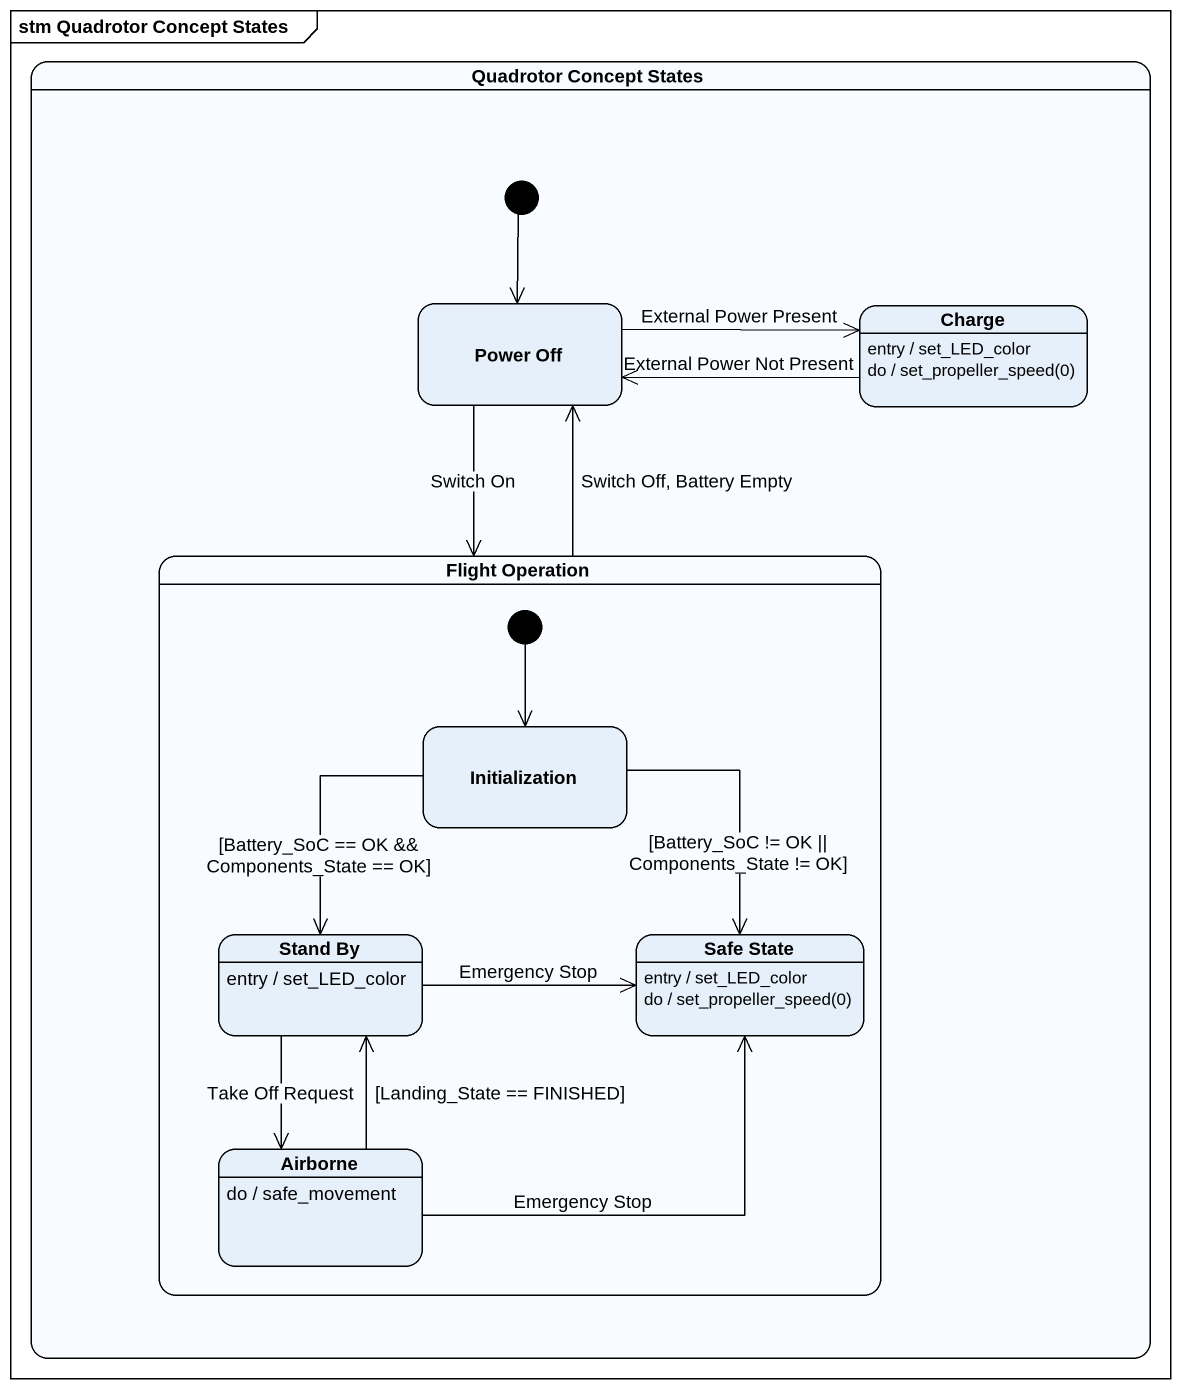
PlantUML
@startuml
mainframe stm Quadrotor Concept States
hide empty description
state "Quadrotor Concept States" as Quadrotor_Concept_States {
  state "Power Off" as Power_Off
  state Charge
  Charge : entry / set_LED_color
  Charge : do / set_propeller_speed(0)
  state "Flight Operation" as Flight_Operation {
    state Initialization
    state "Stand By" as Stand_By
    Stand_By : entry / set_LED_color
    state "Safe State" as Safe_State
    Safe_State : entry / set_LED_color
    Safe_State : do / set_propeller_speed(0)
    state Airborne
    Airborne : do / safe_movement
    [*] --> Initialization
  }
  [*] --> Power_Off
}
Power_Off -right-> Charge : External Power Present
Power_Off --> Flight_Operation : Switch On
Charge -left-> Power_Off : External Power Not Present
Flight_Operation -up-> Power_Off : Switch Off, Battery Empty
Initialization --> Stand_By : [Battery_SoC == OK && Components_State == OK]
Initialization --> Safe_State : [Battery_SoC != OK || Components_State != OK]
Stand_By -right-> Safe_State : Emergency Stop
Stand_By --> Airborne : Take Off Request
Airborne -up-> Stand_By : [Landing_State == FINISHED]
Airborne -right-> Safe_State : Emergency Stop
@enduml
